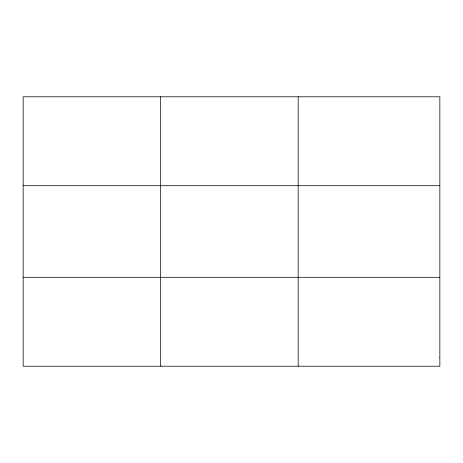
<?xml version="1.0" encoding="UTF-8"?>
<svg xmlns="http://www.w3.org/2000/svg" width="463" height="463" viewBox="0 0 463 463"><rect width="100%" height="100%" fill="white"/><g stroke="black" fill="none" stroke-linecap="round" stroke-linejoin="round"><path stroke-width="0.69" d="M160.661 366.21L160.661 96.79M298.172 366.21L298.172 96.79M23.15 185.698L439.85 185.698M23.15 277.302L439.85 277.302M439.85 357.314L439.85 366.21L23.15 366.21L23.15 96.79L439.85 96.79L439.85 357.314"/></g></svg>
